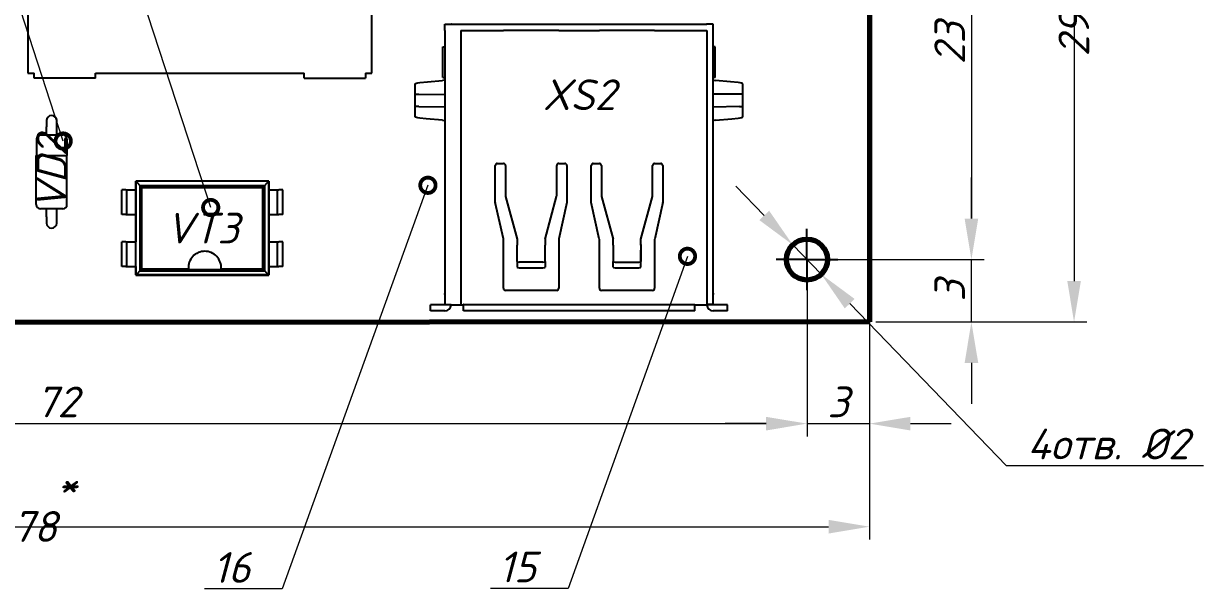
# Model space of a CAD drawing. Header units: millimetres. Extents: x 2470 to 6390, y 1560 to 2814.
# Drawn here: x 3002.4 to 3117.6, y 1720.1 to 1775.7 of the extents above; entities that cross this region are included whole.
import ezdxf
from ezdxf import colors
from ezdxf.entities.mleader import LeaderData, LeaderLine
from ezdxf.math import Vec2, Vec3

# ---------------------------------------------------------------- set-up
doc = ezdxf.new("R2010")
doc.units = ezdxf.units.MM
doc.layers.get('0').update_dxf_attribs({"lineweight": 0})
for name, color, linetype, lineweight in [('Text', 7, 'Continuous', 18), ('Размерные линии', 7, 'Continuous', 15), ('Сплошная толстая основная', 7, 'Continuous', 70), ('Сплошная тонкая', 7, 'Continuous', 30)]:
    doc.layers.add(name, color=color, linetype=linetype, lineweight=lineweight)
doc.styles.add('Main', font='isocpeur.ttf', dxfattribs={"oblique": 15, "height": 3})
doc.dimstyles.new('ISO-25', dxfattribs={"dimtxt": 3, "dimasz": 4, "dimexe": 1.25, "dimexo": 0.625, "dimtad": 1, "dimtoh": 1, "dimtxsty": 'Main', "dimcen": 2.5, "dimclrd": 256, "dimclre": 256, "dimclrt": 256, "dimadec": 0, "dimazin": 0, "dimtol": 1, "dimtm": 0.5, "dimtfac": 1, "dimtmove": 0, "dimatfit": 3, "dimfxl": 1, "dimlwd": -1, "dimlwe": -1, "dimarcsym": 0})

# ---------------------------------------------------------------- blocks, each defined once
blk = doc.blocks.new('*D70')
at = {"layer": 'Defpoints', "color": 0, "lineweight": 18, "transparency": 16777216}
for p in [(3078.9, 1798.63), (3078.9, 1752.63), (3094.96, 1752.63)]:
    blk.add_point(p, dxfattribs=at)
at = {"layer": 'Размерные линии', "transparency": 16777216}
for p, q in [((3079.52, 1798.63), (3096.21, 1798.63)), ((3094.96, 1794.63), (3094.96, 1756.63)), ((3079.52, 1752.63), (3096.21, 1752.63))]:
    blk.add_line(p, q, dxfattribs=at)
at = {"layer": 'Размерные линии', "lineweight": 18, "transparency": 16777216}
for points in [[(3094.3, 1794.63), (3095.63, 1794.63), (3094.96, 1798.63)], [(3094.3, 1756.63), (3095.63, 1756.63), (3094.96, 1752.63)]]:
    blk.add_solid(points, dxfattribs=at)
at = {"layer": 'Размерные линии', "transparency": 16777216, "insert": (3092.84, 1773.77), "char_height": 3, "attachment_point": 5, "rotation": 90, "style": 'Main'}
blk.add_mtext('23', dxfattribs=at)
blk = doc.blocks.new('*D71')
at = {"layer": 'Defpoints', "color": 0, "lineweight": 18, "transparency": 16777216}
for p in [(2934.9, 1752.63), (3078.9, 1752.63), (3078.9, 1736.6)]:
    blk.add_point(p, dxfattribs=at)
at = {"layer": 'Размерные линии', "transparency": 16777216}
for p, q in [((2934.9, 1752), (2934.9, 1735.35)), ((3078.9, 1752), (3078.9, 1735.35)), ((2938.9, 1736.6), (3074.9, 1736.6))]:
    blk.add_line(p, q, dxfattribs=at)
at = {"layer": 'Размерные линии', "lineweight": 18, "transparency": 16777216}
for points in [[(2938.9, 1737.26), (2938.9, 1735.93), (2934.9, 1736.6)], [(3074.9, 1737.26), (3074.9, 1735.93), (3078.9, 1736.6)]]:
    blk.add_solid(points, dxfattribs=at)
at = {"layer": 'Размерные линии', "transparency": 16777216, "insert": (3005.63, 1738.72), "char_height": 3, "attachment_point": 5, "style": 'Main'}
blk.add_mtext('72', dxfattribs=at)
blk = doc.blocks.new('*D62')
at = {"layer": 'Defpoints', "color": 0, "lineweight": 18, "transparency": 16777216}
for p in [(2928.8, 1750.63), (3085, 1750.63), (3085, 1726.53)]:
    blk.add_point(p, dxfattribs=at)
at = {"layer": 'Размерные линии', "transparency": 16777216}
for p, q in [((2928.8, 1750), (2928.8, 1725.28)), ((3085, 1750), (3085, 1725.28)), ((2932.8, 1726.53), (3081, 1726.53))]:
    blk.add_line(p, q, dxfattribs=at)
at = {"layer": 'Размерные линии', "lineweight": 18, "transparency": 16777216}
for points in [[(2932.8, 1727.2), (2932.8, 1725.86), (2928.8, 1726.53)], [(3081, 1727.2), (3081, 1725.86), (3085, 1726.53)]]:
    blk.add_solid(points, dxfattribs=at)
at = {"layer": 'Размерные линии', "transparency": 16777216, "insert": (3004.45, 1728.65), "char_height": 3, "width": 4.4038, "attachment_point": 5, "style": 'Main'}
blk.add_mtext('78{\\H1x;\\S*^ ;}', dxfattribs=at)
blk = doc.blocks.new('*D64')
at = {"layer": 'Defpoints', "color": 0, "lineweight": 18, "transparency": 16777216}
for p in [(3084.99, 1804.72), (3085, 1746.53), (3104.99, 1746.53)]:
    blk.add_point(p, dxfattribs=at)
at = {"layer": 'Размерные линии', "transparency": 16777216}
for p, q in [((3085.62, 1804.72), (3106.24, 1804.72)), ((3104.99, 1800.72), (3104.99, 1750.53)), ((3085.62, 1746.53), (3106.24, 1746.53))]:
    blk.add_line(p, q, dxfattribs=at)
at = {"layer": 'Размерные линии', "lineweight": 18, "transparency": 16777216}
for points in [[(3104.33, 1800.72), (3105.66, 1800.72), (3104.99, 1804.72)], [(3104.33, 1750.53), (3105.66, 1750.53), (3104.99, 1746.53)]]:
    blk.add_solid(points, dxfattribs=at)
at = {"layer": 'Размерные линии', "transparency": 16777216, "insert": (3102.87, 1775.62), "char_height": 3, "attachment_point": 5, "rotation": 90, "style": 'Main'}
blk.add_mtext('29{\\H1x;\\S*^ ;}', dxfattribs=at)
blk = doc.blocks.new('*D73')
at = {"layer": 'Defpoints', "color": 0, "lineweight": 18, "transparency": 16777216}
for p in [(3078.9, 1752.63), (3085, 1752.63), (3085, 1736.6)]:
    blk.add_point(p, dxfattribs=at)
at = {"layer": 'Размерные линии', "transparency": 16777216}
for p, q in [((3078.9, 1752), (3078.9, 1735.35)), ((3085, 1752), (3085, 1735.35)), ((3074.9, 1736.6), (3070.9, 1736.6)), ((3078.9, 1736.6), (3085, 1736.6)), ((3089, 1736.6), (3093, 1736.6))]:
    blk.add_line(p, q, dxfattribs=at)
at = {"layer": 'Размерные линии', "lineweight": 18, "transparency": 16777216}
for points in [[(3074.9, 1737.26), (3074.9, 1735.93), (3078.9, 1736.6)], [(3089, 1737.26), (3089, 1735.93), (3085, 1736.6)]]:
    blk.add_solid(points, dxfattribs=at)
at = {"layer": 'Размерные линии', "transparency": 16777216, "insert": (3081.95, 1738.72), "char_height": 3, "attachment_point": 5, "style": 'Main'}
blk.add_mtext('3', dxfattribs=at)
blk = doc.blocks.new('*D74')
at = {"layer": 'Defpoints', "color": 0, "lineweight": 18, "transparency": 16777216}
for p in [(3078.9, 1752.63), (3094.96, 1752.63), (3085, 1746.53)]:
    blk.add_point(p, dxfattribs=at)
at = {"layer": 'Размерные линии', "transparency": 16777216}
for p, q in [((3094.96, 1756.63), (3094.96, 1760.63)), ((3079.52, 1752.63), (3096.21, 1752.63)), ((3094.96, 1746.53), (3094.96, 1752.63)), ((3085.62, 1746.53), (3096.21, 1746.53)), ((3094.96, 1742.53), (3094.96, 1738.53))]:
    blk.add_line(p, q, dxfattribs=at)
at = {"layer": 'Размерные линии', "lineweight": 18, "transparency": 16777216}
for points in [[(3094.3, 1756.63), (3095.63, 1756.63), (3094.96, 1752.63)], [(3094.3, 1742.53), (3095.63, 1742.53), (3094.96, 1746.53)]]:
    blk.add_solid(points, dxfattribs=at)
at = {"layer": 'Размерные линии', "transparency": 16777216, "insert": (3092.84, 1749.58), "char_height": 3, "attachment_point": 5, "rotation": 90, "style": 'Main'}
blk.add_mtext('3', dxfattribs=at)
blk = doc.blocks.new('*D75')
at = {"layer": 'Defpoints', "color": 0, "lineweight": 18, "transparency": 16777216}
for p in [(3077.5, 1754.07), (3080.29, 1751.19)]:
    blk.add_point(p, dxfattribs=at)
at = {"layer": 'Размерные линии', "transparency": 16777216}
for p, q in [((3074.72, 1756.94), (3071.94, 1759.81)), ((3077.5, 1754.07), (3080.29, 1751.19)), ((3098.39, 1732.49), (3083.07, 1748.32)), ((3117.63, 1732.49), (3098.39, 1732.49))]:
    blk.add_line(p, q, dxfattribs=at)
at = {"layer": 'Размерные линии', "lineweight": 18, "transparency": 16777216}
for points in [[(3075.2, 1757.4), (3074.24, 1756.48), (3077.5, 1754.07)], [(3083.55, 1748.78), (3082.59, 1747.85), (3080.29, 1751.19)]]:
    blk.add_solid(points, dxfattribs=at)
at = {"layer": 'Размерные линии', "transparency": 16777216, "insert": (3108.32, 1734.61), "char_height": 3, "attachment_point": 5, "style": 'Main'}
blk.add_mtext('4отв. %%C2', dxfattribs=at)
blk = doc.blocks.new('_DotSmall')
at = {"color": 0, "linetype": 'ByBlock', "const_width": 0.5}
blk.add_lwpolyline([(-0.0625, 0, 1), (0.0625, 0, 1)], format="xyb", close=True, dxfattribs=at)

msp = doc.modelspace()

# ---------------------------------------------------------------- linework, layer by layer
at = {"layer": 'Сплошная толстая основная', "linetype": 'Continuous'}
for p, q in [((3084.991, 1804.72), (3084.996, 1746.529)), ((3084.996, 1746.529), (2928.796, 1746.412))]:
    msp.add_line(p, q, dxfattribs=at)
msp.add_circle((3078.896, 1752.63), 2, dxfattribs=at)
at = {"layer": 'Сплошная тонкая', "linetype": 'Continuous', "lineweight": 25}
for p, q in [((3002.773, 1801.84), (3002.773, 1770.84)), ((3036.373, 1770.84), (3036.373, 1801.84)), ((3043.526, 1775.616), (3044.126, 1775.616)), ((3043.526, 1774.996), (3043.526, 1775.616)), ((3044.146, 1775.616), (3049.24, 1775.616)), ((3049.24, 1775.616), (3054.64, 1775.616)), ((3054.64, 1775.616), (3058.612, 1775.616)), ((3058.612, 1775.616), (3064.012, 1775.616)), ((3064.012, 1775.616), (3069.106, 1775.616)), ((3069.726, 1775.616), (3069.126, 1775.616)), ((3069.726, 1774.996), (3069.726, 1775.616)), ((3043.526, 1774.996), (3043.526, 1748.216)), ((3045.076, 1775.016), (3049.24, 1775.016)), ((3054.64, 1775.016), (3049.24, 1775.016)), ((3054.64, 1774.996), (3049.24, 1774.996)), ((3050.876, 1774.996), (3050.876, 1775.016)), ((3053.476, 1775.016), (3053.476, 1774.996)), ((3054.64, 1775.016), (3058.612, 1775.016)), ((3064.012, 1775.016), (3058.612, 1775.016)), ((3064.012, 1774.996), (3058.612, 1774.996)), ((3059.876, 1775.016), (3059.876, 1774.996)), ((3062.476, 1774.996), (3062.476, 1775.016)), ((3064.012, 1775.016), (3069.126, 1775.017)), ((3069.126, 1775.017), (3069.126, 1748.216)), ((3069.726, 1748.216), (3069.726, 1774.996)), ((3043.326, 1770.416), (3043.326, 1773.416)), ((3043.326, 1773.416), (3043.526, 1773.416)), ((3069.926, 1773.416), (3069.726, 1773.416)), ((3069.926, 1770.416), (3069.926, 1773.416)), ((3002.773, 1770.84), (3003.373, 1770.84)), ((3003.373, 1770.34), (3003.373, 1770.84)), ((3009.373, 1770.84), (3029.773, 1770.84)), ((3009.373, 1770.34), (3009.373, 1770.84)), ((3029.773, 1770.34), (3029.773, 1770.84)), ((3035.773, 1770.84), (3036.373, 1770.84)), ((3035.773, 1770.84), (3035.773, 1770.34)), ((3009.373, 1770.34), (3003.373, 1770.34)), ((3029.773, 1770.34), (3035.773, 1770.34)), ((3040.626, 1767.576), (3040.626, 1769.798)), ((3041.079, 1769.91), (3041.819, 1769.979)), ((3041.819, 1769.979), (3043.292, 1770.118)), ((3043.326, 1770.416), (3043.526, 1770.416)), ((3069.926, 1770.416), (3069.726, 1770.416)), ((3071.433, 1769.979), (3069.96, 1770.118)), ((3072.173, 1769.91), (3071.433, 1769.979)), ((3072.626, 1766.553), (3072.626, 1769.798)), ((3040.626, 1766.553), (3040.626, 1767.576)), ((3072.626, 1766.553), (3072.626, 1767.576)), ((3004.596, 1766.196), (3004.596, 1765.596)), ((3005.596, 1765.596), (3005.596, 1766.196)), ((3041.705, 1766.383), (3041.079, 1766.442)), ((3043.292, 1766.233), (3041.705, 1766.383)), ((3069.96, 1766.233), (3071.547, 1766.383)), ((3071.547, 1766.383), (3072.173, 1766.442)), ((3004.596, 1764.796), (3004.596, 1765.596)), ((3005.596, 1764.796), (3005.596, 1765.596)), ((3003.606, 1764.396), (3003.606, 1762.796)), ((3004.006, 1764.796), (3005.096, 1764.796)), ((3005.096, 1764.796), (3006.186, 1764.796)), ((3006.586, 1764.396), (3006.586, 1762.796)), ((3003.596, 1762.796), (3005.096, 1762.796)), ((3003.596, 1757.996), (3003.596, 1762.796)), ((3005.096, 1762.796), (3006.596, 1762.796)), ((3006.596, 1757.996), (3006.596, 1762.796)), ((3048.44, 1758.238), (3048.44, 1761.816)), ((3048.64, 1762.016), (3049.24, 1762.016)), ((3049.44, 1761.816), (3049.44, 1758.842)), ((3054.44, 1758.842), (3054.44, 1761.816)), ((3054.64, 1762.016), (3055.24, 1762.016)), ((3055.44, 1761.816), (3055.44, 1758.216)), ((3057.812, 1758.216), (3057.812, 1761.816)), ((3058.012, 1762.016), (3058.612, 1762.016)), ((3058.812, 1761.816), (3058.812, 1758.842)), ((3063.812, 1758.842), (3063.812, 1761.816)), ((3064.012, 1762.016), (3064.612, 1762.016)), ((3064.812, 1761.816), (3064.812, 1758.238)), ((3013.315, 1760.275), (3013.315, 1759.438)), ((3013.315, 1760.275), (3013.32, 1760.275)), ((3026.315, 1760.275), (3013.32, 1760.275)), ((3013.918, 1759.678), (3013.32, 1760.275)), ((3013.32, 1751.12), (3013.32, 1760.275)), ((3025.718, 1759.678), (3026.315, 1760.275)), ((3026.32, 1760.275), (3026.315, 1760.275)), ((3026.315, 1760.275), (3026.315, 1751.12)), ((3026.32, 1759.438), (3026.32, 1760.275)), ((3012.338, 1759.438), (3011.938, 1759.438)), ((3011.938, 1757.038), (3011.938, 1759.438)), ((3012.338, 1759.438), (3013.318, 1759.438)), ((3012.438, 1757.038), (3012.438, 1759.438)), ((3013.315, 1759.438), (3013.315, 1757.038)), ((3013.318, 1759.438), (3013.338, 1759.438)), ((3013.718, 1759.878), (3013.718, 1751.518)), ((3013.718, 1759.878), (3025.918, 1759.878)), ((3013.918, 1759.678), (3025.718, 1759.678)), ((3013.918, 1751.718), (3013.918, 1759.678)), ((3025.718, 1751.718), (3025.718, 1759.678)), ((3025.918, 1751.518), (3025.918, 1759.878)), ((3026.278, 1759.438), (3026.318, 1759.438)), ((3026.278, 1759.438), (3026.278, 1757.038)), ((3026.318, 1759.438), (3027.278, 1759.438)), ((3026.32, 1757.038), (3026.32, 1759.438)), ((3027.178, 1757.038), (3027.178, 1759.438)), ((3027.678, 1759.438), (3027.278, 1759.438)), ((3027.678, 1757.038), (3027.678, 1759.438)), ((3049.235, 1754.637), (3048.444, 1758.194)), ((3049.447, 1758.79), (3050.575, 1754.616)), ((3053.304, 1754.616), (3054.433, 1758.79)), ((3055.44, 1758.216), (3054.644, 1754.637)), ((3058.607, 1754.637), (3057.812, 1758.216)), ((3058.819, 1758.79), (3059.948, 1754.616)), ((3062.677, 1754.616), (3063.805, 1758.79)), ((3064.807, 1758.194), (3064.017, 1754.637)), ((3005.096, 1757.596), (3003.996, 1757.596)), ((3004.596, 1756.796), (3004.596, 1757.596)), ((3004.596, 1756.796), (3004.596, 1756.196)), ((3006.196, 1757.596), (3005.096, 1757.596)), ((3005.596, 1756.796), (3005.596, 1757.596)), ((3005.596, 1756.196), (3005.596, 1756.796)), ((3012.338, 1757.038), (3011.938, 1757.038)), ((3012.338, 1757.038), (3013.318, 1757.038)), ((3013.315, 1757.038), (3013.315, 1754.358)), ((3013.318, 1757.038), (3013.338, 1757.038)), ((3026.278, 1757.038), (3026.318, 1757.038)), ((3026.318, 1757.038), (3027.278, 1757.038)), ((3026.32, 1754.358), (3026.32, 1757.038)), ((3027.678, 1757.038), (3027.278, 1757.038)), ((3049.24, 1749.816), (3049.24, 1754.594)), ((3050.575, 1754.616), (3050.575, 1754.044)), ((3053.304, 1754.616), (3053.304, 1754.044)), ((3054.64, 1754.594), (3054.64, 1749.816)), ((3058.612, 1749.816), (3058.612, 1754.594)), ((3059.948, 1754.044), (3059.948, 1754.616)), ((3062.677, 1754.044), (3062.677, 1754.616)), ((3064.012, 1754.594), (3064.012, 1749.816)), ((3012.338, 1754.358), (3011.938, 1754.358)), ((3011.938, 1751.958), (3011.938, 1754.358)), ((3012.338, 1754.358), (3013.318, 1754.358)), ((3012.438, 1751.958), (3012.438, 1754.358)), ((3013.318, 1754.358), (3013.338, 1754.358)), ((3013.338, 1751.958), (3013.338, 1754.358)), ((3026.278, 1754.358), (3026.318, 1754.358)), ((3026.278, 1754.358), (3026.278, 1751.958)), ((3026.318, 1754.358), (3027.278, 1754.358)), ((3026.32, 1751.958), (3026.32, 1754.358)), ((3027.178, 1751.958), (3027.178, 1754.358)), ((3027.678, 1754.358), (3027.278, 1754.358)), ((3027.678, 1751.958), (3027.678, 1754.358)), ((3050.575, 1753.86), (3050.575, 1754.044)), ((3050.575, 1752.716), (3050.575, 1753.86)), ((3053.304, 1753.86), (3053.304, 1754.044)), ((3053.304, 1752.716), (3053.304, 1753.86)), ((3059.948, 1754.044), (3059.948, 1753.86)), ((3059.948, 1753.86), (3059.948, 1752.716)), ((3062.676, 1754.087), (3062.676, 1753.538)), ((3062.676, 1752.456), (3062.676, 1753.538)), ((3062.677, 1754.044), (3062.677, 1753.86)), ((3062.677, 1753.86), (3062.677, 1752.716)), ((3050.575, 1752.45), (3050.575, 1752.716)), ((3050.575, 1752.45), (3050.575, 1751.897)), ((3053.104, 1752.373), (3050.775, 1752.373)), ((3053.304, 1752.45), (3053.304, 1752.716)), ((3053.304, 1752.45), (3053.304, 1751.897)), ((3059.948, 1752.716), (3059.948, 1752.45)), ((3059.948, 1751.897), (3059.948, 1752.45)), ((3060.148, 1752.373), (3062.477, 1752.373)), ((3062.677, 1752.716), (3062.677, 1752.45)), ((3062.677, 1751.897), (3062.677, 1752.45)), ((3012.338, 1751.958), (3011.938, 1751.958)), ((3012.338, 1751.958), (3013.318, 1751.958)), ((3013.315, 1751.958), (3013.315, 1751.115)), ((3013.315, 1751.115), (3013.918, 1751.718)), ((3013.315, 1751.115), (3026.32, 1751.115)), ((3013.318, 1751.958), (3013.338, 1751.958)), ((3026.315, 1751.12), (3013.32, 1751.12)), ((3013.718, 1751.518), (3025.918, 1751.518)), ((3013.918, 1751.718), (3018.462, 1751.718)), ((3021.644, 1751.628), (3018.472, 1751.628)), ((3021.653, 1751.718), (3025.718, 1751.718)), ((3026.32, 1751.115), (3025.718, 1751.718)), ((3026.278, 1751.958), (3026.318, 1751.958)), ((3026.318, 1751.958), (3027.278, 1751.958)), ((3026.32, 1751.115), (3026.32, 1751.958)), ((3027.678, 1751.958), (3027.278, 1751.958)), ((3050.575, 1751.897), (3050.575, 1751.897)), ((3050.775, 1751.82), (3053.104, 1751.82)), ((3053.304, 1751.897), (3053.304, 1751.897)), ((3059.948, 1751.897), (3059.948, 1751.897)), ((3060.148, 1751.82), (3062.477, 1751.82)), ((3062.677, 1751.897), (3062.677, 1751.897)), ((3054.44, 1749.616), (3049.44, 1749.616)), ((3063.812, 1749.616), (3058.812, 1749.616)), ((3042.126, 1747.616), (3042.126, 1748.216)), ((3043.506, 1748.216), (3042.526, 1748.216)), ((3043.506, 1747.616), (3042.526, 1747.616)), ((3044.146, 1748.216), (3045.306, 1748.216)), ((3045.326, 1748.236), (3045.306, 1748.236)), ((3045.306, 1748.236), (3045.306, 1748.216)), ((3045.326, 1748.236), (3045.326, 1748.216)), ((3045.326, 1747.616), (3045.326, 1748.216)), ((3067.526, 1748.216), (3045.726, 1748.216)), ((3067.526, 1747.616), (3045.726, 1747.616)), ((3067.946, 1748.236), (3067.926, 1748.236)), ((3067.926, 1748.236), (3067.926, 1748.216)), ((3067.926, 1747.616), (3067.926, 1748.216)), ((3067.946, 1748.216), (3067.946, 1748.236)), ((3067.946, 1748.216), (3069.106, 1748.216)), ((3069.726, 1748.236), (3069.126, 1748.236)), ((3070.726, 1748.216), (3069.746, 1748.216)), ((3070.726, 1747.616), (3069.746, 1747.616)), ((3071.126, 1747.616), (3071.126, 1748.216))]:
    msp.add_line(p, q, dxfattribs=at)
at = {"layer": 'Сплошная тонкая', "lineweight": 25}
for p, q in [((3045.076, 1775.016), (3045.073, 1748.216)), ((3040.985, 1768.776), (3043.526, 1768.762)), ((3072.267, 1768.776), (3069.726, 1768.789)), ((3040.963, 1767.576), (3043.526, 1767.547)), ((3072.289, 1767.576), (3069.726, 1767.511)), ((3078.896, 1752.63), (3078.896, 1755.63)), ((3078.896, 1752.63), (3075.896, 1752.63)), ((3078.896, 1752.63), (3078.896, 1749.63)), ((3078.896, 1752.63), (3081.896, 1752.63)), ((3084.996, 1750.826), (3084.996, 1750.63))]:
    msp.add_line(p, q, dxfattribs=at)
at = {"layer": 'Сплошная тонкая', "linetype": 'Continuous', "lineweight": 25}
for centre, radius, start, end in [((3044.166, 1774.996), 0.62, 91.84857, 93.69907), ((3044.166, 1774.996), 0.62, 89.99999, 91.84857), ((3069.086, 1774.996), 0.62, 88.15143, 90.00001), ((3069.086, 1774.996), 0.62, 86.30093, 88.15143), ((3005.096, 1766.196), 0.5, 90, 180), ((3005.096, 1766.196), 0.5, 0, 90), ((3004.006, 1764.396), 0.4, 90, 180), ((3006.186, 1764.396), 0.4, 0, 90), ((3048.64, 1761.816), 0.2, 90.00001, 180.00001), ((3049.24, 1761.816), 0.2, 0.00001, 90.00001), ((3054.64, 1761.816), 0.2, 90.00001, 180.00001), ((3055.24, 1761.816), 0.2, 0.00001, 90.00001), ((3058.012, 1761.816), 0.2, 90.00001, 180.00001), ((3058.612, 1761.816), 0.2, 0.00001, 90.00001), ((3064.012, 1761.816), 0.2, 90.00001, 180.00001), ((3064.612, 1761.816), 0.2, 0.00001, 90.00001), ((3003.996, 1757.996), 0.4, 180, 270), ((3006.196, 1757.996), 0.4, 270, 0), ((3048.64, 1758.238), 0.2, 180.00001, 192.52881), ((3049.64, 1758.842), 0.2, 180.00001, 195.12992), ((3054.24, 1758.842), 0.2, 344.87009, 0.00001), ((3059.012, 1758.842), 0.2, 180.00001, 195.12992), ((3063.612, 1758.842), 0.2, 344.87009, 0.00001), ((3064.612, 1758.238), 0.2, 347.4712, 0.00001), ((3005.096, 1756.196), 0.5, 180, 270), ((3005.096, 1756.196), 0.5, 270, 0), ((3049.04, 1754.594), 0.2, 0.00001, 12.52881), ((3054.84, 1754.594), 0.2, 167.4712, 180.00001), ((3058.412, 1754.594), 0.2, 0.00001, 12.52881), ((3064.212, 1754.594), 0.2, 167.4712, 180.00001), ((3020.058, 1751.838), 1.6, 90, 184.30122), ((3020.058, 1751.838), 1.6, 355.69878, 90), ((3049.44, 1749.816), 0.2, 180.00001, 270.00001), ((3054.44, 1749.816), 0.2, 270.00001, 0.00001), ((3058.812, 1749.816), 0.2, 180.00001, 270.00001), ((3063.812, 1749.816), 0.2, 270.00001, 0.00001), ((3043.506, 1748.236), 0.02, 270.00001, 0.00001), ((3043.506, 1748.236), 0.62, 270.00001, 358.15143), ((3043.506, 1748.236), 0.62, 358.15143, 0.00001), ((3069.746, 1748.236), 0.62, 180.00001, 181.84858), ((3069.746, 1748.236), 0.62, 181.84858, 270.00001), ((3069.746, 1748.236), 0.02, 180.00001, 270.00001)]:
    msp.add_arc(centre, radius, start, end, dxfattribs=at)
at = {"layer": 'Сплошная тонкая', "linetype": 'Continuous', "lineweight": 25, "extrusion": (0, 0, -1)}
for centre, major_axis, ratio, start_param, end_param in [((3041.826, 1769.798), (-1.2, 0), 0.1185155, 0, 0.8986659), ((3042.906, 1770.176), (-0.62, 0), 0.1185155, -3.1415927, -2.2429268), ((3041.826, 1768.776), (-1.2, 0), 0.0000001, 0, 0.7942889), ((3071.426, 1767.576), (1.2, 0), 0.0000001, -0.7685734, 0), ((3041.826, 1766.553), (-1.2, 0), 0.1185154, -0.8986659, 0), ((3042.906, 1766.176), (-0.62, 0), 0.1185154, -4.0402585, -3.1415927), ((3069.106, 1765.216), (0.02, 0), 0.0000001, 0.000001, 1.5707973), ((3020.058, 1751.838), (-0.196, 1.588), 1, -1.5798599, -1.5233006), ((3020.058, 1751.838), (0.204, 1.587), 1, 1.5179099, 1.5744692), ((3045.526, 1749.216), (2, 0), 1, -3.1415927, -3.0723538), ((3067.726, 1749.216), (1.4, 0), 1, -0.0692389, 0), ((3067.726, 1749.216), (2, 0), 1, -0.0692389, 0)]:
    msp.add_ellipse(centre, major_axis=major_axis, ratio=ratio, start_param=start_param, end_param=end_param, dxfattribs=at)
at = {"layer": 'Сплошная тонкая', "linetype": 'Continuous', "lineweight": 25}
for centre, major_axis, ratio, start_param, end_param in [((3070.346, 1770.176), (0.62, 0), 0.1185155, -3.1415927, -2.2429268), ((3071.426, 1769.798), (1.2, 0), 0.1185155, 0, 0.8986659), ((3071.426, 1768.776), (1.2, 0), 0.0000001, 0, 0.7942889), ((3041.826, 1767.576), (-1.2, 0), 0.0000001, -0.7685734, 0), ((3070.346, 1766.176), (0.62, 0), 0.1185154, -4.0402585, -3.1415927), ((3071.426, 1766.553), (1.2, 0), 0.1185154, -0.8986659, 0), ((3050.775, 1752.45), (-0.2, 0), 0.3862496, 0, 1.5707963), ((3053.104, 1752.45), (0.2, 0), 0.3862496, -1.5707963, 0), ((3060.148, 1752.45), (-0.2, 0), 0.3862496, 0, 1.5707963), ((3062.477, 1752.45), (0.2, 0), 0.3862496, -1.5707963, 0), ((3050.775, 1751.897), (-0.2, 0), 0.3862496, 0, 1.5707963), ((3053.104, 1751.897), (0.2, 0), 0.3862496, -1.5707963, 0), ((3060.148, 1751.897), (-0.2, 0), 0.3862496, 0, 1.5707963), ((3062.477, 1751.897), (0.2, 0), 0.3862496, -1.5707963, 0), ((3042.526, 1748.216), (-0.4, 0), 0.0000001, -1.5707963, 0), ((3042.526, 1747.616), (-0.4, 0), 0.0000001, -1.5707963, 0), ((3044.146, 1748.216), (-0.62, 0), 0.0000001, -1.5707963, 0), ((3045.726, 1748.216), (-0.4, 0), 0.0000001, -1.5707963, 0), ((3045.726, 1747.616), (-0.4, 0), 0.0000001, -1.5707963, 0), ((3067.526, 1748.216), (0.4, 0), 0.0000001, 0, 1.5707964), ((3067.526, 1747.616), (0.4, 0), 0.0000001, 0, 1.5707964), ((3069.106, 1748.216), (0.62, 0), 0.0000001, -0.0000001, 1.5707963), ((3070.726, 1748.216), (0.4, 0), 0.0000001, 0, 1.5707964), ((3070.726, 1747.616), (0.4, 0), 0.0000001, 0, 1.5707964)]:
    msp.add_ellipse(centre, major_axis=major_axis, ratio=ratio, start_param=start_param, end_param=end_param, dxfattribs=at)
msp.add_open_spline([(3069.126, 1770.176), (3069.126, 1770.182), (3069.122, 1770.19), (3069.116, 1770.193)], degree=3, dxfattribs=at)

# ---------------------------------------------------------------- texts
at = {"layer": 'Text', "char_height": 3, "attachment_point": 5, "style": 'Main'}
for s, width, insert in [('\\pxqc;XS2', 26.22, (3056.626, 1768.73)), ('\\pxqc;VT3', 11.8, (3019.818, 1755.698))]:
    msp.add_mtext_dynamic_manual_height_columns(s, width=width, gutter_width=15, heights=[0], dxfattribs=dict(at, insert=insert))
at = {"layer": 'Text', "insert": (3005.096, 1761.065), "char_height": 3, "attachment_point": 5, "rotation": 90, "style": 'Main'}
msp.add_mtext_dynamic_manual_height_columns('\\pxqc;VD2', width=2.99, gutter_width=15, heights=[0], dxfattribs=at)

# ---------------------------------------------------------------- dimensions: what is measured, and where the dimension line sits
at = {"layer": 'Размерные линии'}
for base, p1, p2, text, picture, middle in [((3104.993, 1746.529), (3084.991, 1804.72), (3084.996, 1746.529), '29{\\H1x;\\S*^ ;}', '*D64', (3104.993, 1775.625)), ((3094.962, 1752.63), (3078.896, 1798.63), (3078.896, 1752.63), '23', '*D70', (3094.962, 1773.771))]:
    dim = msp.add_linear_dim(base=base, p1=p1, p2=p2, angle=90, text=text, dimstyle='ISO-25', dxfattribs=at)
    dim.commit()
    dim.dimension.update_dxf_attribs({"geometry": picture, "text_midpoint": middle, "dimtype": 160})
dim = msp.add_linear_dim(base=(3094.962, 1752.63), p1=(3084.996, 1746.529), p2=(3078.896, 1752.63), angle=90, text='3', dimstyle='ISO-25', dxfattribs=at)
dim.commit()
dim.dimension.update_dxf_attribs({"geometry": '*D74', "text_midpoint": (3092.837, 1749.579)})
dim = msp.add_diameter_dim_2p(p1=(3077.504, 1754.067), p2=(3080.287, 1751.193), text='4отв. %%C2', dimstyle='ISO-25', dxfattribs=at)
dim.commit()
dim.dimension.update_dxf_attribs({"geometry": '*D75', "text_midpoint": (3108.324, 1732.488), "dimtype": 163})
for base, p1, p2, text, picture, middle in [((3078.896, 1736.598), (2934.896, 1752.63), (3078.896, 1752.63), '72', '*D71', (3005.633, 1736.598)), ((3084.996, 1726.53), (2928.796, 1750.63), (3084.996, 1750.63), '78{\\H1x;\\S*^ ;}', '*D62', (3004.447, 1726.53))]:
    dim = msp.add_linear_dim(base=base, p1=p1, p2=p2, text=text, dimstyle='ISO-25', dxfattribs=at)
    dim.commit()
    dim.dimension.update_dxf_attribs({"geometry": picture, "text_midpoint": middle, "dimtype": 160})
dim = msp.add_linear_dim(base=(3084.995, 1736.598), p1=(3078.896, 1752.63), p2=(3084.995, 1752.63), text='3', dimstyle='ISO-25', dxfattribs=at)
dim.commit()
dim.dimension.update_dxf_attribs({"geometry": '*D73', "text_midpoint": (3081.945, 1738.723)})

# ---------------------------------------------------------------- leaders
ml = msp.add_multileader_mtext('Standard', dxfattribs=at)
ml.set_content('7', color=256, style='Main')
ml.set_leader_properties(color=256, linetype='ByLayer', lineweight=-1)
ml.set_arrow_properties(name='DOTSMALL')
ml.build(insert=Vec2(0, 0))
ml.multileader.update_dxf_attribs({"text_left_attachment_type": 6, "text_right_attachment_type": 6, "text_top_attachment_type": 10, "dogleg_length": 1, "arrow_head_size": 3})
ctx = ml.context
ctx.base_point, ctx.char_height, ctx.arrow_head_size, ctx.plane_origin = Vec3(2982.255, 1815.5), 3, 3, Vec3(2994.559, 1800.5)
ctx.left_attachment, ctx.right_attachment, ctx.bottom_attachment = 6, 6, 10
notes = []
notes.append((ctx, [(0, (1, 1, 0), (2989.559, 1815.5), (-1, 0), 1, [(0, [(3006.225, 1764.205)], 0, [])])]))
ctx.mtext.insert, ctx.mtext.flow_direction = Vec3(2984.255, 1819.1), 5
ml = msp.add_multileader_mtext('Standard', dxfattribs=at)
ml.set_content('8', color=256, style='Main')
ml.set_leader_properties(color=256, linetype='ByLayer', lineweight=-1)
ml.set_arrow_properties(name='DOTSMALL')
ml.build(insert=Vec2(0, 0))
ml.multileader.update_dxf_attribs({"text_left_attachment_type": 6, "text_right_attachment_type": 6, "text_top_attachment_type": 10, "dogleg_length": 1, "arrow_head_size": 3})
ctx = ml.context
ctx.base_point, ctx.char_height, ctx.arrow_head_size, ctx.plane_origin = Vec3(2994.517, 1815.5), 3, 3, Vec3(3006.82, 1800.5)
ctx.left_attachment, ctx.right_attachment, ctx.bottom_attachment = 6, 6, 10
notes.append((ctx, [(0, (1, 1, 0), (3001.82, 1815.5), (-1, 0), 1, [(0, [(3020.638, 1757.709)], 0, [])])]))
ctx.mtext.insert, ctx.mtext.flow_direction = Vec3(2996.517, 1819.1), 5
ml = msp.add_multileader_mtext('Standard', dxfattribs=at)
ml.set_content('16', color=256, style='Main')
ml.set_leader_properties(color=256, linetype='ByLayer', lineweight=-1)
ml.set_arrow_properties(name='DOTSMALL')
ml.build(insert=Vec2(0, 0))
ml.multileader.update_dxf_attribs({"text_left_attachment_type": 6, "text_right_attachment_type": 6, "text_top_attachment_type": 10, "dogleg_length": 1, "arrow_head_size": 3})
ctx = ml.context
ctx.base_point, ctx.char_height, ctx.arrow_head_size, ctx.plane_origin = Vec3(3018.829, 1720.449), 3, 3, Vec3(3041.324, 1758.466)
ctx.left_attachment, ctx.right_attachment, ctx.bottom_attachment = 6, 6, 10
notes.append((ctx, [(0, (1, 1, 0), (3027.632, 1720.449), (-1, 0), 1, [(0, [(3041.859, 1759.883)], 0, [])])]))
ctx.mtext.insert, ctx.mtext.flow_direction = Vec3(3020.829, 1724.049), 5
ml = msp.add_multileader_mtext('Standard', dxfattribs=at)
ml.set_content('15', color=256, style='Main')
ml.set_leader_properties(color=256, linetype='ByLayer', lineweight=-1)
ml.set_arrow_properties(name='DOTSMALL')
ml.build(insert=Vec2(0, 0))
ml.multileader.update_dxf_attribs({"text_left_attachment_type": 6, "text_right_attachment_type": 6, "text_top_attachment_type": 10, "dogleg_length": 1, "arrow_head_size": 3})
ctx = ml.context
ctx.base_point, ctx.char_height, ctx.arrow_head_size, ctx.plane_origin = Vec3(3046.749, 1720.5), 3, 3, Vec3(3069.245, 1758.517)
ctx.left_attachment, ctx.right_attachment, ctx.bottom_attachment = 6, 6, 10
notes.append((ctx, [(0, (1, 1, 0), (3055.553, 1720.5), (-1, 0), 1, [(0, [(3067.22, 1752.942)], 0, [])])]))
ctx.mtext.insert, ctx.mtext.flow_direction = Vec3(3048.749, 1724.1), 5
for ctx, leaders in notes:
    for number, flags, end, landing, length, lines in leaders:
        leader = LeaderData()
        leader.index, (leader.has_last_leader_line, leader.has_dogleg_vector, leader.attachment_direction) = number, flags
        leader.last_leader_point, leader.dogleg_vector, leader.dogleg_length = Vec3(end), Vec3(landing), length
        for number, points, colour, breaks in lines:
            line = LeaderLine()
            line.index, line.vertices, line.color, line.breaks = number, Vec3.list(points), colors.encode_raw_color(colour), breaks
            leader.lines.append(line)
        ctx.leaders.append(leader)

doc.saveas('drawing.dxf')
